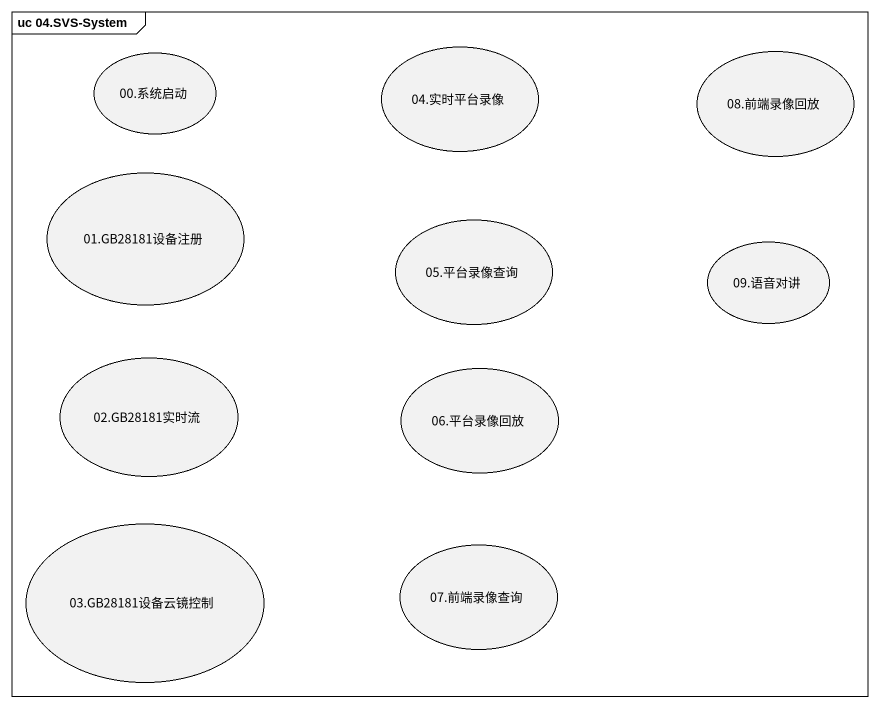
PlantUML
@startuml
mainframe uc 04.SVS-System
usecase "00.系统启动" as u00_系统启动
usecase "04.实时平台录像" as u04_实时平台录像
usecase "08.前端录像回放" as u08_前端录像回放
usecase "01.GB28181设备注册" as u01_GB28181设备注册
usecase "05.平台录像查询" as u05_平台录像查询
usecase "09.语音对讲" as u09_语音对讲
usecase "02.GB28181实时流" as u02_GB28181实时流
usecase "06.平台录像回放" as u06_平台录像回放
usecase "03.GB28181设备云镜控制" as u03_GB28181设备云镜控制
usecase "07.前端录像查询" as u07_前端录像查询
@enduml
